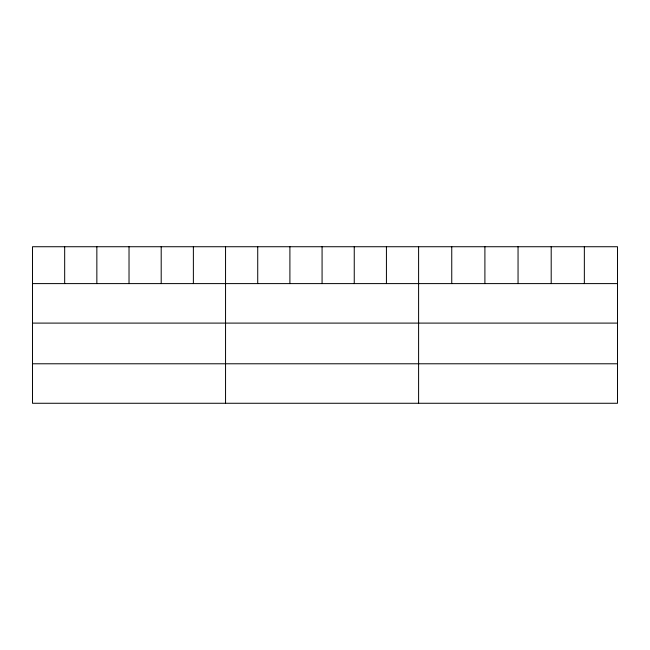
<?xml version="1.0" encoding="UTF-8"?>
<svg xmlns="http://www.w3.org/2000/svg" width="650" height="650" viewBox="0 0 650 650"><rect width="100%" height="100%" fill="white"/><g stroke="black" fill="none" stroke-linecap="round" stroke-linejoin="round"><path stroke-width="0.97" d="M617.5 283.603L617.5 403.268L32.5 403.268L32.5 246.732L617.5 246.732L617.5 283.603L32.5 283.603M32.5 323.099L617.5 323.099M32.5 363.781L617.5 363.781M584.35 246.732L584.35 283.603M551.2 246.732L551.2 283.603M518.05 246.732L518.05 283.603M484.9 246.732L484.9 283.603M451.75 246.732L451.75 283.603M418.6 246.732L418.6 403.268M386.425 246.732L386.425 283.603M354.25 246.732L354.25 283.603M322.075 246.732L322.075 283.603M289.9 246.732L289.9 283.603M257.725 246.732L257.725 283.603M225.55 246.732L225.55 403.268M193.375 246.732L193.375 283.603M161.2 246.732L161.2 283.603M129.025 246.732L129.025 283.603M96.85 246.732L96.85 283.603M64.675 246.732L64.675 283.603"/></g></svg>
